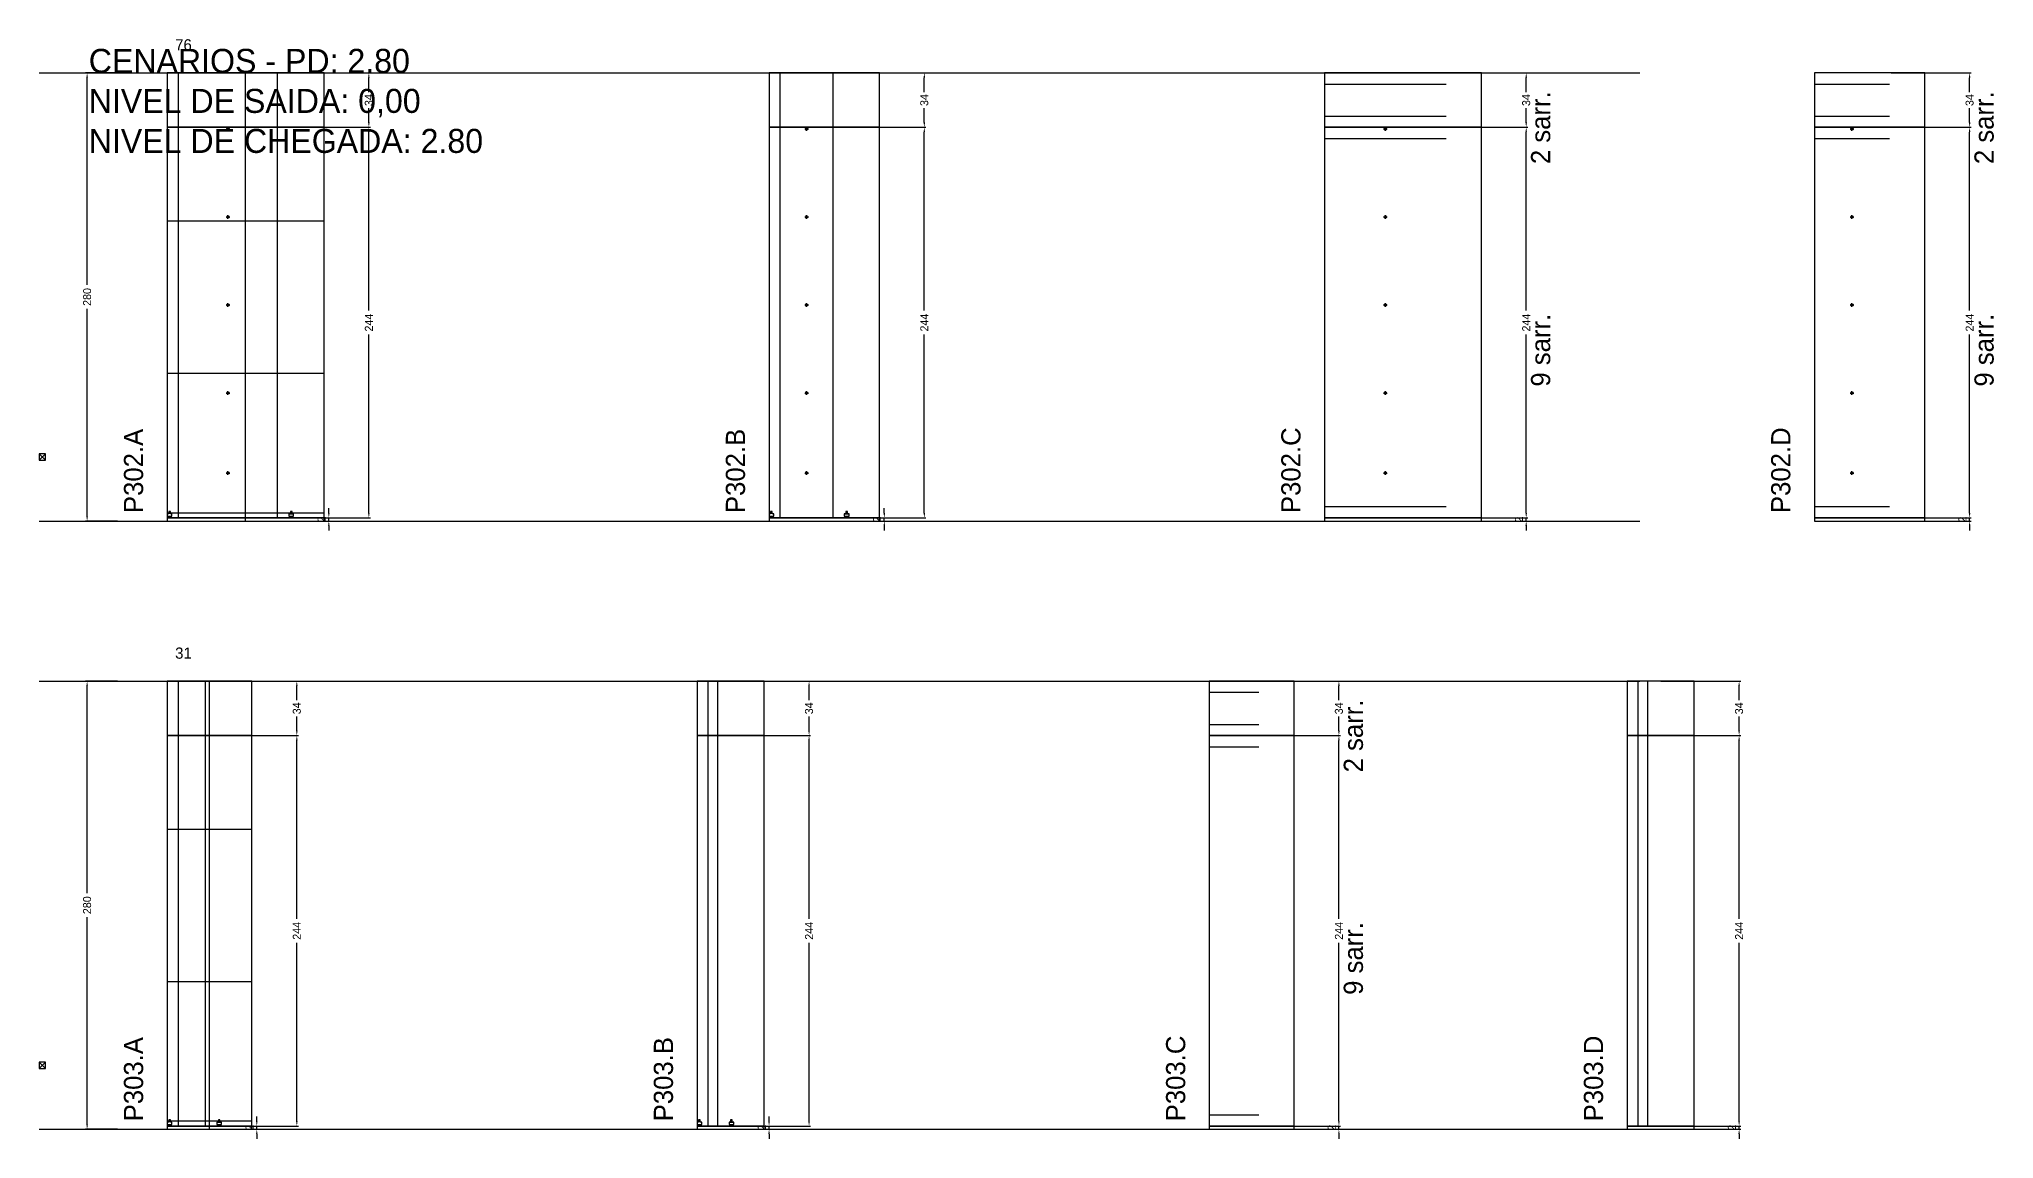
# Model space of a CAD drawing. Header units: centimetres. Extents: x -8500 to 4127, y -3806 to 295.
# Drawn here: x -7000 to -5779, y -3806 to -3119 of the extents above; entities that cross this region are included whole.
import ezdxf

# ---------------------------------------------------------------- set-up
doc = ezdxf.new("R2010")
doc.units = ezdxf.units.CM
doc.linetypes.add('DASHED', pattern=[2, -2])
for name, color, linetype in [('COTA', 241, 'Continuous'), ('COTAS FURACAO', 16, 'Continuous'), ('Madeira', 30, 'Continuous'), ('NOMENCLATURA', 7, 'Continuous'), ('Nível', 160, 'Continuous'), ('Painéis', 200, 'Continuous'), ('Perfil Metálico', 150, 'Continuous'), ('SARR_2.2x7', 40, 'Continuous'), ('SARRAFO DE PRESSAO', 200, 'Continuous'), ('texto', 7, 'Continuous')]:
    doc.layers.add(name, color=color, linetype=linetype)
doc.dimstyles.new('PAINEL-NOVA', dxfattribs={"dimtxt": 5, "dimasz": 3, "dimexe": 1, "dimexo": 1, "dimgap": 1, "dimtad": 1, "dimcen": 2.5, "dimazin": 3, "dimtfac": 1, "dimtmove": 0, "dimatfit": 3})

# ---------------------------------------------------------------- blocks, each defined once
blk = doc.blocks.new('_CLOSEDFILLED')
at = {"color": 0, "linetype": 'BYBLOCK'}
blk.add_solid([(-1, 0.16), (0, 0), (-1, -0.16)], dxfattribs=at)
blk = doc.blocks.new('*D209')
for p, q in [((-6951, -3140), (-6971, -3140)), ((-6970, -3272.5), (-6970, -3143)), ((-6970, -3417), (-6970, -3287.5)), ((-6951, -3420), (-6971, -3420))]:
    blk.add_line(p, q)
at = {"layer": 'Defpoints'}
for p in [(-6950, -3140), (-6970, -3420), (-6950, -3420)]:
    blk.add_point(p, dxfattribs=at)
at = {"layer": 'COTA', "xscale": 3, "yscale": 3}
for p, rotation in [((-6970, -3140), 90), ((-6970, -3420), 270)]:
    blk.add_blockref('_CLOSEDFILLED', p, dxfattribs=dict(at, rotation=rotation))
at = {"layer": 'COTA', "insert": (-6970, -3280), "char_height": 5, "attachment_point": 5, "rotation": 90}
blk.add_mtext('280', dxfattribs=at)
blk = doc.blocks.new('MULDURA')
at = {"layer": 'Paineis'}
for p, q in [((0, 0), (4, 4)), ((4, 0), (0, 4))]:
    blk.add_line(p, q, dxfattribs=at)
blk.add_lwpolyline([(0, 0), (4, 0), (4, 4), (0, 4)], close=True, dxfattribs=at)
blk = doc.blocks.new('*D211')
for p, q in [((-6843, -3174), (-6793, -3174)), ((-6794, -3288.5), (-6794, -3177)), ((-6794, -3415), (-6794, -3303.5)), ((-6843, -3418), (-6793, -3418))]:
    blk.add_line(p, q)
at = {"layer": 'Defpoints'}
for p in [(-6844, -3174), (-6844, -3418), (-6794, -3418)]:
    blk.add_point(p, dxfattribs=at)
at = {"layer": 'COTA', "xscale": 3, "yscale": 3}
for p, rotation in [((-6794, -3174), 90), ((-6794, -3418), 270)]:
    blk.add_blockref('_CLOSEDFILLED', p, dxfattribs=dict(at, rotation=rotation))
at = {"layer": 'COTA', "insert": (-6794, -3296), "char_height": 5, "attachment_point": 5, "rotation": 90}
blk.add_mtext('244', dxfattribs=at)
blk = doc.blocks.new('*D212')
for p, q in [((-6843, -3140), (-6793, -3140)), ((-6794, -3152), (-6794, -3143)), ((-6794, -3171), (-6794, -3162)), ((-6843, -3174), (-6793, -3174))]:
    blk.add_line(p, q)
at = {"layer": 'Defpoints'}
for p in [(-6844, -3140), (-6844, -3174), (-6794, -3174)]:
    blk.add_point(p, dxfattribs=at)
at = {"layer": 'COTA', "xscale": 3, "yscale": 3}
for p, rotation in [((-6794, -3140), 90), ((-6794, -3174), 270)]:
    blk.add_blockref('_CLOSEDFILLED', p, dxfattribs=dict(at, rotation=rotation))
at = {"layer": 'COTA', "insert": (-6794, -3157), "char_height": 5, "attachment_point": 5, "rotation": 90}
blk.add_mtext('34', dxfattribs=at)
blk = doc.blocks.new('SLIPTEE')
at = {"layer": 'Paineis'}
blk.add_lwpolyline([(0, 0), (3, 0), (3, 1.5), (2, 1.5), (2, 3), (1, 3), (1, 1.5), (0, 1.5)], close=True, dxfattribs=at)
blk = doc.blocks.new('SLIPTDD')
at = {"layer": 'Paineis'}
blk.add_line((0, 1.5), (3, 1.5), dxfattribs=at)
blk.add_lwpolyline([(0, 0), (3, 0), (3, 1.5), (2, 1.5), (2, 3), (1, 3), (1, 1.5), (0, 1.5)], close=True, dxfattribs=at)
blk = doc.blocks.new('furacao')
at = {"layer": 'COTAS FURACAO'}
for p, q in [((-1.2, 0), (1.2, 0)), ((0, -1.2), (0, 1.2))]:
    blk.add_line(p, q, dxfattribs=at)
blk.add_circle((0, 0), 0.8, dxfattribs=at)
blk = doc.blocks.new('*D214')
for p, q in [((-6496, -3174), (-6446, -3174)), ((-6447, -3288.5), (-6447, -3177)), ((-6447, -3415), (-6447, -3303.5)), ((-6496, -3418), (-6446, -3418))]:
    blk.add_line(p, q)
at = {"layer": 'Defpoints'}
for p in [(-6497, -3174), (-6497, -3418), (-6447, -3418)]:
    blk.add_point(p, dxfattribs=at)
at = {"layer": 'COTA', "xscale": 3, "yscale": 3}
for p, rotation in [((-6447, -3174), 90), ((-6447, -3418), 270)]:
    blk.add_blockref('_CLOSEDFILLED', p, dxfattribs=dict(at, rotation=rotation))
at = {"layer": 'COTA', "insert": (-6447, -3296), "char_height": 5, "attachment_point": 5, "rotation": 90}
blk.add_mtext('244', dxfattribs=at)
blk = doc.blocks.new('*D215')
for p, q in [((-6496, -3140), (-6446, -3140)), ((-6447, -3152), (-6447, -3143)), ((-6447, -3171), (-6447, -3162)), ((-6496, -3174), (-6446, -3174))]:
    blk.add_line(p, q)
at = {"layer": 'Defpoints'}
for p in [(-6497, -3140), (-6497, -3174), (-6447, -3174)]:
    blk.add_point(p, dxfattribs=at)
at = {"layer": 'COTA', "xscale": 3, "yscale": 3}
for p, rotation in [((-6447, -3140), 90), ((-6447, -3174), 270)]:
    blk.add_blockref('_CLOSEDFILLED', p, dxfattribs=dict(at, rotation=rotation))
at = {"layer": 'COTA', "insert": (-6447, -3157), "char_height": 5, "attachment_point": 5, "rotation": 90}
blk.add_mtext('34', dxfattribs=at)
blk = doc.blocks.new('*D217')
for p, q in [((-6120, -3174), (-6070, -3174)), ((-6071, -3288.5), (-6071, -3177)), ((-6071, -3415), (-6071, -3303.5)), ((-6120, -3418), (-6070, -3418))]:
    blk.add_line(p, q)
at = {"layer": 'Defpoints'}
for p in [(-6121, -3174), (-6121, -3418), (-6071, -3418)]:
    blk.add_point(p, dxfattribs=at)
at = {"layer": 'COTA', "xscale": 3, "yscale": 3}
for p, rotation in [((-6071, -3174), 90), ((-6071, -3418), 270)]:
    blk.add_blockref('_CLOSEDFILLED', p, dxfattribs=dict(at, rotation=rotation))
at = {"layer": 'COTA', "insert": (-6071, -3296), "char_height": 5, "attachment_point": 5, "rotation": 90}
blk.add_mtext('244', dxfattribs=at)
blk = doc.blocks.new('*D218')
for p, q in [((-6120, -3140), (-6070, -3140)), ((-6071, -3152), (-6071, -3143)), ((-6071, -3171), (-6071, -3162)), ((-6120, -3174), (-6070, -3174))]:
    blk.add_line(p, q)
at = {"layer": 'Defpoints'}
for p in [(-6121, -3140), (-6121, -3174), (-6071, -3174)]:
    blk.add_point(p, dxfattribs=at)
at = {"layer": 'COTA', "xscale": 3, "yscale": 3}
for p, rotation in [((-6071, -3140), 90), ((-6071, -3174), 270)]:
    blk.add_blockref('_CLOSEDFILLED', p, dxfattribs=dict(at, rotation=rotation))
at = {"layer": 'COTA', "insert": (-6071, -3157), "char_height": 5, "attachment_point": 5, "rotation": 90}
blk.add_mtext('34', dxfattribs=at)
blk = doc.blocks.new('*D220')
for p, q in [((-5843, -3174), (-5793, -3174)), ((-5794, -3288.5), (-5794, -3177)), ((-5794, -3415), (-5794, -3303.5)), ((-5843, -3418), (-5793, -3418))]:
    blk.add_line(p, q)
at = {"layer": 'Defpoints'}
for p in [(-5844, -3174), (-5844, -3418), (-5794, -3418)]:
    blk.add_point(p, dxfattribs=at)
at = {"layer": 'COTA', "xscale": 3, "yscale": 3}
for p, rotation in [((-5794, -3174), 90), ((-5794, -3418), 270)]:
    blk.add_blockref('_CLOSEDFILLED', p, dxfattribs=dict(at, rotation=rotation))
at = {"layer": 'COTA', "insert": (-5794, -3296), "char_height": 5, "attachment_point": 5, "rotation": 90}
blk.add_mtext('244', dxfattribs=at)
blk = doc.blocks.new('*D221')
for p, q in [((-5843, -3140), (-5793, -3140)), ((-5794, -3152), (-5794, -3143)), ((-5794, -3171), (-5794, -3162)), ((-5843, -3174), (-5793, -3174))]:
    blk.add_line(p, q)
at = {"layer": 'Defpoints'}
for p in [(-5844, -3140), (-5844, -3174), (-5794, -3174)]:
    blk.add_point(p, dxfattribs=at)
at = {"layer": 'COTA', "xscale": 3, "yscale": 3}
for p, rotation in [((-5794, -3140), 90), ((-5794, -3174), 270)]:
    blk.add_blockref('_CLOSEDFILLED', p, dxfattribs=dict(at, rotation=rotation))
at = {"layer": 'COTA', "insert": (-5794, -3157), "char_height": 5, "attachment_point": 5, "rotation": 90}
blk.add_mtext('34', dxfattribs=at)
blk = doc.blocks.new('*D235')
for p, q in [((-6951, -3520), (-6971, -3520)), ((-6970, -3652.5), (-6970, -3523)), ((-6970, -3797), (-6970, -3667.5)), ((-6951, -3800), (-6971, -3800))]:
    blk.add_line(p, q)
at = {"layer": 'Defpoints'}
for p in [(-6950, -3520), (-6970, -3800), (-6950, -3800)]:
    blk.add_point(p, dxfattribs=at)
at = {"layer": 'COTA', "xscale": 3, "yscale": 3}
for p, rotation in [((-6970, -3520), 90), ((-6970, -3800), 270)]:
    blk.add_blockref('_CLOSEDFILLED', p, dxfattribs=dict(at, rotation=rotation))
at = {"layer": 'COTA', "insert": (-6970, -3660), "char_height": 5, "attachment_point": 5, "rotation": 90}
blk.add_mtext('280', dxfattribs=at)
blk = doc.blocks.new('*D237')
for p, q in [((-6888, -3554), (-6838, -3554)), ((-6839, -3668.5), (-6839, -3557)), ((-6839, -3795), (-6839, -3683.5)), ((-6888, -3798), (-6838, -3798))]:
    blk.add_line(p, q)
at = {"layer": 'Defpoints'}
for p in [(-6889, -3554), (-6889, -3798), (-6839, -3798)]:
    blk.add_point(p, dxfattribs=at)
at = {"layer": 'COTA', "xscale": 3, "yscale": 3}
for p, rotation in [((-6839, -3554), 90), ((-6839, -3798), 270)]:
    blk.add_blockref('_CLOSEDFILLED', p, dxfattribs=dict(at, rotation=rotation))
at = {"layer": 'COTA', "insert": (-6839, -3676), "char_height": 5, "attachment_point": 5, "rotation": 90}
blk.add_mtext('244', dxfattribs=at)
blk = doc.blocks.new('*D238')
for p, q in [((-6888, -3520), (-6838, -3520)), ((-6839, -3532), (-6839, -3523)), ((-6839, -3551), (-6839, -3542)), ((-6888, -3554), (-6838, -3554))]:
    blk.add_line(p, q)
at = {"layer": 'Defpoints'}
for p in [(-6889, -3520), (-6889, -3554), (-6839, -3554)]:
    blk.add_point(p, dxfattribs=at)
at = {"layer": 'COTA', "xscale": 3, "yscale": 3}
for p, rotation in [((-6839, -3520), 90), ((-6839, -3554), 270)]:
    blk.add_blockref('_CLOSEDFILLED', p, dxfattribs=dict(at, rotation=rotation))
at = {"layer": 'COTA', "insert": (-6839, -3537), "char_height": 5, "attachment_point": 5, "rotation": 90}
blk.add_mtext('34', dxfattribs=at)
blk = doc.blocks.new('*D240')
for p, q in [((-6568, -3554), (-6518, -3554)), ((-6519, -3668.5), (-6519, -3557)), ((-6519, -3795), (-6519, -3683.5)), ((-6568, -3798), (-6518, -3798))]:
    blk.add_line(p, q)
at = {"layer": 'Defpoints'}
for p in [(-6569, -3554), (-6569, -3798), (-6519, -3798)]:
    blk.add_point(p, dxfattribs=at)
at = {"layer": 'COTA', "xscale": 3, "yscale": 3}
for p, rotation in [((-6519, -3554), 90), ((-6519, -3798), 270)]:
    blk.add_blockref('_CLOSEDFILLED', p, dxfattribs=dict(at, rotation=rotation))
at = {"layer": 'COTA', "insert": (-6519, -3676), "char_height": 5, "attachment_point": 5, "rotation": 90}
blk.add_mtext('244', dxfattribs=at)
blk = doc.blocks.new('*D241')
for p, q in [((-6568, -3520), (-6518, -3520)), ((-6519, -3532), (-6519, -3523)), ((-6519, -3551), (-6519, -3542)), ((-6568, -3554), (-6518, -3554))]:
    blk.add_line(p, q)
at = {"layer": 'Defpoints'}
for p in [(-6569, -3520), (-6569, -3554), (-6519, -3554)]:
    blk.add_point(p, dxfattribs=at)
at = {"layer": 'COTA', "xscale": 3, "yscale": 3}
for p, rotation in [((-6519, -3520), 90), ((-6519, -3554), 270)]:
    blk.add_blockref('_CLOSEDFILLED', p, dxfattribs=dict(at, rotation=rotation))
at = {"layer": 'COTA', "insert": (-6519, -3537), "char_height": 5, "attachment_point": 5, "rotation": 90}
blk.add_mtext('34', dxfattribs=at)
blk = doc.blocks.new('*D243')
for p, q in [((-6237, -3554), (-6187, -3554)), ((-6188, -3668.5), (-6188, -3557)), ((-6188, -3795), (-6188, -3683.5)), ((-6237, -3798), (-6187, -3798))]:
    blk.add_line(p, q)
at = {"layer": 'Defpoints'}
for p in [(-6238, -3554), (-6238, -3798), (-6188, -3798)]:
    blk.add_point(p, dxfattribs=at)
at = {"layer": 'COTA', "xscale": 3, "yscale": 3}
for p, rotation in [((-6188, -3554), 90), ((-6188, -3798), 270)]:
    blk.add_blockref('_CLOSEDFILLED', p, dxfattribs=dict(at, rotation=rotation))
at = {"layer": 'COTA', "insert": (-6188, -3676), "char_height": 5, "attachment_point": 5, "rotation": 90}
blk.add_mtext('244', dxfattribs=at)
blk = doc.blocks.new('*D244')
for p, q in [((-6237, -3520), (-6187, -3520)), ((-6188, -3532), (-6188, -3523)), ((-6188, -3551), (-6188, -3542)), ((-6237, -3554), (-6187, -3554))]:
    blk.add_line(p, q)
at = {"layer": 'Defpoints'}
for p in [(-6238, -3520), (-6238, -3554), (-6188, -3554)]:
    blk.add_point(p, dxfattribs=at)
at = {"layer": 'COTA', "xscale": 3, "yscale": 3}
for p, rotation in [((-6188, -3520), 90), ((-6188, -3554), 270)]:
    blk.add_blockref('_CLOSEDFILLED', p, dxfattribs=dict(at, rotation=rotation))
at = {"layer": 'COTA', "insert": (-6188, -3537), "char_height": 5, "attachment_point": 5, "rotation": 90}
blk.add_mtext('34', dxfattribs=at)
blk = doc.blocks.new('*D246')
for p, q in [((-5987, -3554), (-5937, -3554)), ((-5938, -3668.5), (-5938, -3557)), ((-5938, -3795), (-5938, -3683.5)), ((-5987, -3798), (-5937, -3798))]:
    blk.add_line(p, q)
at = {"layer": 'Defpoints'}
for p in [(-5988, -3554), (-5988, -3798), (-5938, -3798)]:
    blk.add_point(p, dxfattribs=at)
at = {"layer": 'COTA', "xscale": 3, "yscale": 3}
for p, rotation in [((-5938, -3554), 90), ((-5938, -3798), 270)]:
    blk.add_blockref('_CLOSEDFILLED', p, dxfattribs=dict(at, rotation=rotation))
at = {"layer": 'COTA', "insert": (-5938, -3676), "char_height": 5, "attachment_point": 5, "rotation": 90}
blk.add_mtext('244', dxfattribs=at)
blk = doc.blocks.new('*D247')
for p, q in [((-5987, -3520), (-5937, -3520)), ((-5938, -3532), (-5938, -3523)), ((-5938, -3551), (-5938, -3542)), ((-5987, -3554), (-5937, -3554))]:
    blk.add_line(p, q)
at = {"layer": 'Defpoints'}
for p in [(-5988, -3520), (-5988, -3554), (-5938, -3554)]:
    blk.add_point(p, dxfattribs=at)
at = {"layer": 'COTA', "xscale": 3, "yscale": 3}
for p, rotation in [((-5938, -3520), 90), ((-5938, -3554), 270)]:
    blk.add_blockref('_CLOSEDFILLED', p, dxfattribs=dict(at, rotation=rotation))
at = {"layer": 'COTA', "insert": (-5938, -3537), "char_height": 5, "attachment_point": 5, "rotation": 90}
blk.add_mtext('34', dxfattribs=at)

msp = doc.modelspace()

# ---------------------------------------------------------------- linework, layer by layer
at = {"layer": 'Madeira'}
for points in [[(-6920, -3232.4), (-6822, -3232.4)], [(-6920, -3327.6), (-6822, -3327.6)], [(-6920, -3612.4), (-6867, -3612.4)], [(-6920, -3707.6), (-6867, -3707.6)]]:
    msp.add_lwpolyline(points, dxfattribs=at)
at = {"layer": 'Nível', "linetype": 'DASHED'}
for points in [[(-7000, -3140), (-6000, -3140)], [(-7000, -3420), (-6000, -3420)], [(-7000, -3520), (-6000, -3520)], [(-7000, -3800), (-6000, -3800)]]:
    msp.add_lwpolyline(points, dxfattribs=at)
at = {"layer": 'Painéis'}
for points in [[(-6920, -3174), (-6822, -3174), (-6822, -3140), (-6920, -3140)], [(-6920, -3420), (-6822, -3420), (-6822, -3140), (-6920, -3140)], [(-6544, -3174), (-6475, -3174), (-6475, -3140), (-6544, -3140)], [(-6197, -3174), (-6099, -3174), (-6099, -3140), (-6197, -3140)], [(-5891, -3174), (-5822, -3174), (-5822, -3140), (-5891, -3140)], [(-6920, -3418), (-6822, -3418), (-6822, -3174), (-6920, -3174)], [(-6544, -3418), (-6475, -3418), (-6475, -3174), (-6544, -3174)], [(-6197, -3418), (-6099, -3418), (-6099, -3174), (-6197, -3174)], [(-5891, -3418), (-5822, -3418), (-5822, -3174), (-5891, -3174)], [(-6920, -3420), (-6822, -3420), (-6822, -3418), (-6920, -3418)], [(-6544, -3420), (-6475, -3420), (-6475, -3418), (-6544, -3418)], [(-6197, -3420), (-6099, -3420), (-6099, -3418), (-6197, -3418)], [(-5891, -3420), (-5822, -3420), (-5822, -3418), (-5891, -3418)], [(-6920, -3554), (-6867, -3554), (-6867, -3520), (-6920, -3520)], [(-6920, -3800), (-6867, -3800), (-6867, -3520), (-6920, -3520)], [(-6589, -3554), (-6547, -3554), (-6547, -3520), (-6589, -3520)], [(-6269, -3554), (-6216, -3554), (-6216, -3520), (-6269, -3520)], [(-6008, -3554), (-5966, -3554), (-5966, -3520), (-6008, -3520)], [(-6920, -3798), (-6867, -3798), (-6867, -3554), (-6920, -3554)], [(-6589, -3798), (-6547, -3798), (-6547, -3554), (-6589, -3554)], [(-6269, -3798), (-6216, -3798), (-6216, -3554), (-6269, -3554)], [(-6008, -3798), (-5966, -3798), (-5966, -3554), (-6008, -3554)], [(-6920, -3800), (-6867, -3800), (-6867, -3798), (-6920, -3798)], [(-6589, -3800), (-6547, -3800), (-6547, -3798), (-6589, -3798)], [(-6269, -3800), (-6216, -3800), (-6216, -3798), (-6269, -3798)], [(-6008, -3800), (-5966, -3800), (-5966, -3798), (-6008, -3798)]]:
    msp.add_lwpolyline(points, close=True, dxfattribs=at)
at = {"layer": 'Perfil Metálico'}
for p, q in [((-6871, -3420), (-6871, -3140)), ((-6893.5, -3800), (-6893.5, -3520))]:
    msp.add_line(p, q, dxfattribs=at)
at = {"layer": 'SARR_2.2x7'}
for points in [[(-6913, -3174), (-6913, -3140)], [(-6851, -3174), (-6851, -3140)], [(-6537, -3174), (-6537, -3140)], [(-6504, -3174), (-6504, -3140)], [(-6197, -3147), (-6121, -3147)], [(-5891, -3147), (-5844, -3147)], [(-6197, -3167), (-6121, -3167)], [(-5891, -3167), (-5844, -3167)], [(-6197, -3181), (-6121, -3181)], [(-5891, -3181), (-5844, -3181)], [(-6197, -3411), (-6121, -3411)], [(-5891, -3411), (-5844, -3411)], [(-6913, -3554), (-6913, -3520)], [(-6896, -3554), (-6896, -3520)], [(-6582, -3554), (-6582, -3520)], [(-6576, -3554), (-6576, -3520)], [(-6269, -3527), (-6238, -3527)], [(-6001, -3554), (-6001, -3520)], [(-5995, -3554), (-5995, -3520)], [(-6269, -3547), (-6238, -3547)], [(-6269, -3561), (-6238, -3561)], [(-6269, -3791), (-6238, -3791)]]:
    msp.add_lwpolyline(points, dxfattribs=at)
at = {"layer": 'SARR_2.2x7', "linetype": 'DASHED'}
for points in [[(-6913, -3418), (-6913, -3174)], [(-6851, -3418), (-6851, -3174)], [(-6537, -3418), (-6537, -3174)], [(-6504, -3418), (-6504, -3174)], [(-6913, -3798), (-6913, -3554)], [(-6896, -3798), (-6896, -3554)], [(-6582, -3798), (-6582, -3554)], [(-6576, -3798), (-6576, -3554)], [(-6001, -3798), (-6001, -3554)], [(-5995, -3798), (-5995, -3554)]]:
    msp.add_lwpolyline(points, dxfattribs=at)
at = {"layer": 'SARRAFO DE PRESSAO'}
for points in [[(-6920, -3420), (-6822, -3420), (-6822, -3415), (-6920, -3415)], [(-6920, -3800), (-6867, -3800), (-6867, -3795), (-6920, -3795)]]:
    msp.add_lwpolyline(points, close=True, dxfattribs=at)

# ---------------------------------------------------------------- block references
at = {"layer": 'COTA'}
for name, p in [('furacao', (-6882, -3175)), ('furacao', (-6520.5, -3175)), ('furacao', (-6159, -3175)), ('furacao', (-5867.5, -3175)), ('furacao', (-6882, -3230)), ('furacao', (-6520.5, -3230)), ('furacao', (-6159, -3230)), ('furacao', (-5867.5, -3230)), ('furacao', (-6882, -3285)), ('furacao', (-6520.5, -3285)), ('furacao', (-6159, -3285)), ('furacao', (-5867.5, -3285)), ('furacao', (-6882, -3340)), ('furacao', (-6520.5, -3340)), ('furacao', (-6159, -3340)), ('furacao', (-5867.5, -3340)), ('MULDURA', (-7000, -3382)), ('furacao', (-6882, -3390)), ('furacao', (-6520.5, -3390)), ('furacao', (-6159, -3390)), ('furacao', (-5867.5, -3390)), ('SLIPTEE', (-6920, -3417)), ('SLIPTDD', (-6844, -3417)), ('SLIPTEE', (-6544, -3417)), ('SLIPTDD', (-6497, -3417)), ('MULDURA', (-7000, -3762)), ('SLIPTEE', (-6920, -3797)), ('SLIPTDD', (-6889, -3797)), ('SLIPTEE', (-6589, -3797)), ('SLIPTDD', (-6569, -3797))]:
    msp.add_blockref(name, p, dxfattribs=at)

# ---------------------------------------------------------------- texts
at = {"layer": 'NOMENCLATURA'}
for s, p in [('CENARIOS - PD: 2.80', (-6969, -3140)), ('NIVEL DE SAIDA: 0,00', (-6969, -3165)), ('NIVEL DE CHEGADA: 2.80', (-6969, -3190))]:
    msp.add_text(s, height=15, dxfattribs=at).set_placement(p)
for s, p in [('2 sarr.', (-6056, -3197)), ('2 sarr.', (-5779, -3197)), ('9 sarr.', (-6056, -3336)), ('9 sarr.', (-5779, -3336)), ('P302.A', (-6935, -3415)), ('P302.B', (-6559, -3415)), ('P302.C', (-6212, -3415)), ('P302.D', (-5906, -3415)), ('2 sarr.', (-6173, -3577)), ('9 sarr.', (-6173, -3716)), ('P303.A', (-6935, -3795)), ('P303.B', (-6604, -3795)), ('P303.C', (-6284, -3795)), ('P303.D', (-6023, -3795))]:
    msp.add_text(s, height=12, rotation=90, dxfattribs=at).set_placement(p)
at = {"layer": 'texto'}
for s, p in [('76', (-6915, -3126)), ('31', (-6915, -3506))]:
    msp.add_text(s, height=7, dxfattribs=at).set_placement(p)

# ---------------------------------------------------------------- dimensions: what is measured, and where the dimension line sits
at = {"layer": 'COTA'}
for base, p1, p2, picture, middle in [((-6970, -3420), (-6950, -3420), (-6950, -3140), '*D209', (-6970, -3280)), ((-6794, -3174), (-6844, -3174), (-6844, -3140), '*D212', (-6794, -3157)), ((-6447, -3174), (-6497, -3174), (-6497, -3140), '*D215', (-6447, -3157)), ((-6071, -3174), (-6121, -3174), (-6121, -3140), '*D218', (-6071, -3157)), ((-5794, -3174), (-5844, -3174), (-5844, -3140), '*D221', (-5794, -3157)), ((-6794, -3418), (-6844, -3418), (-6844, -3174), '*D211', (-6794, -3296)), ((-6447, -3418), (-6497, -3418), (-6497, -3174), '*D214', (-6447, -3296)), ((-6071, -3418), (-6121, -3418), (-6121, -3174), '*D217', (-6071, -3296)), ((-5794, -3418), (-5844, -3418), (-5844, -3174), '*D220', (-5794, -3296)), ((-6970, -3800), (-6950, -3800), (-6950, -3520), '*D235', (-6970, -3660)), ((-6839, -3554), (-6889, -3554), (-6889, -3520), '*D238', (-6839, -3537)), ((-6519, -3554), (-6569, -3554), (-6569, -3520), '*D241', (-6519, -3537)), ((-6188, -3554), (-6238, -3554), (-6238, -3520), '*D244', (-6188, -3537)), ((-5938, -3554), (-5988, -3554), (-5988, -3520), '*D247', (-5938, -3537)), ((-6839, -3798), (-6889, -3798), (-6889, -3554), '*D237', (-6839, -3676)), ((-6519, -3798), (-6569, -3798), (-6569, -3554), '*D240', (-6519, -3676)), ((-6188, -3798), (-6238, -3798), (-6238, -3554), '*D243', (-6188, -3676)), ((-5938, -3798), (-5988, -3798), (-5988, -3554), '*D246', (-5938, -3676))]:
    dim = msp.add_linear_dim(base=base, p1=p1, p2=p2, angle=90, dimstyle='PAINEL-NOVA', dxfattribs=at)
    dim.commit()
    dim.dimension.update_dxf_attribs({"geometry": picture, "text_midpoint": middle})
for base, p1, p2 in [((-6819, -3420), (-6844, -3420), (-6844, -3418)), ((-6472, -3420), (-6497, -3420), (-6497, -3418)), ((-6071, -3420), (-6121, -3420), (-6121, -3418)), ((-5794, -3420), (-5844, -3420), (-5844, -3418)), ((-6864, -3800), (-6889, -3800), (-6889, -3798)), ((-6544, -3800), (-6569, -3800), (-6569, -3798)), ((-6188, -3800), (-6238, -3800), (-6238, -3798)), ((-5938, -3800), (-5988, -3800), (-5988, -3798))]:
    msp.add_linear_dim(base=base, p1=p1, p2=p2, angle=90, dimstyle='PAINEL-NOVA', dxfattribs=at).render()

doc.saveas('drawing.dxf')
